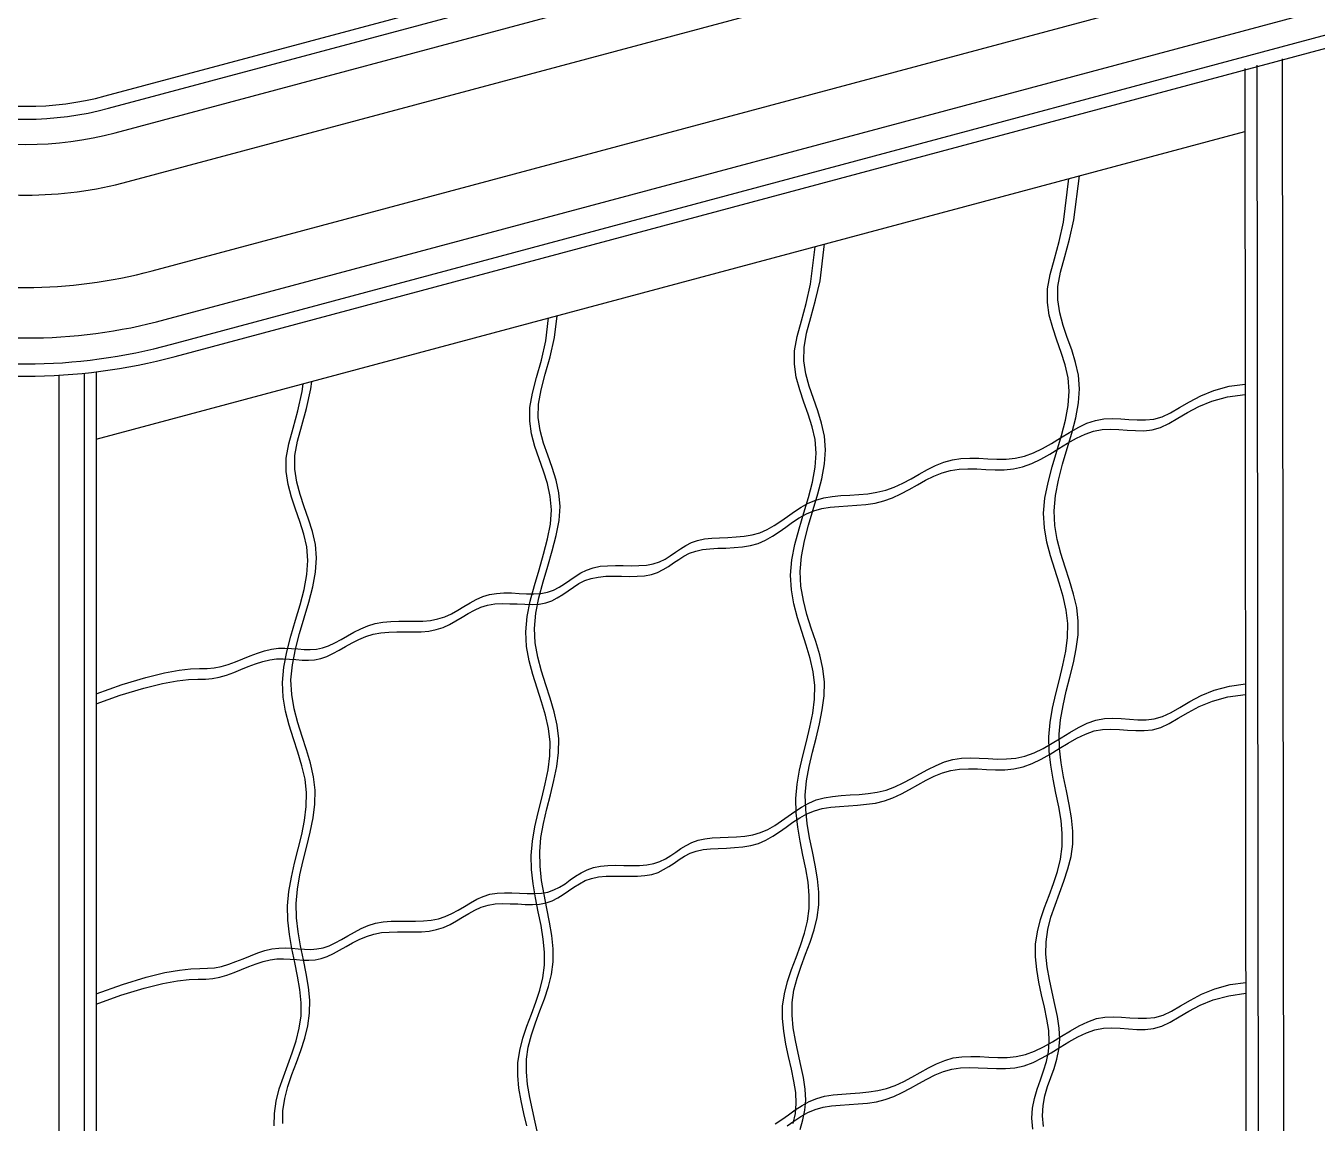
# Model space of a CAD drawing. Header units: millimetres. Extents: x -6218.7 to -6205.6, y -4425 to -4413.8.
# Drawn here: x -6213.357 to -6211.57, y -4417.368 to -4415.849 of the extents above; entities that cross this region are included whole.
import ezdxf

# ---------------------------------------------------------------- set-up
doc = ezdxf.new("R2010")
doc.units = ezdxf.units.MM
doc.header["$LTSCALE"] = 10
doc.layers.add('Termotécnica', color=7, linetype='Continuous')

msp = doc.modelspace()

# ---------------------------------------------------------------- linework, layer by layer
at = {"layer": 'Termotécnica', "color": 3}
for p, q in [((-6213.2471, -4415.9465), (-6208.6868, -4414.7246)), ((-6213.1504, -4416.3071), (-6208.6487, -4415.1007))]:
    msp.add_line(p, q, dxfattribs=at)
at = {"layer": 'Termotécnica', "color": 2}
for p, q in [((-6213.2425, -4415.9636), (-6208.6873, -4414.7431)), ((-6213.2334, -4415.9975), (-6208.6882, -4414.7796)), ((-6213.2153, -4416.0651), (-6208.6854, -4414.8513)), ((-6213.1822, -4416.1885), (-6208.6713, -4414.9798)), ((-6213.1641, -4416.2561), (-6208.6598, -4415.0492)), ((-6213.155, -4416.2899), (-6208.6524, -4415.0834)), ((-6211.6707, -4415.9087), (-6211.6682, -4418.284)), ((-6213.2593, -4416.3283), (-6213.2593, -4418.8293))]:
    msp.add_line(p, q, dxfattribs=at)
at = {"layer": 'Termotécnica', "color": 1}
for p, q in [((-6211.6187, -4415.8953), (-6211.6162, -4418.2839)), ((-6211.6537, -4415.9041), (-6211.6512, -4418.2794)), ((-6213.3113, -4416.333), (-6213.3113, -4418.8539)), ((-6213.2763, -4416.3302), (-6213.2763, -4418.8411))]:
    msp.add_line(p, q, dxfattribs=at)
at = {"layer": 'Termotécnica', "color": 4}
msp.add_line((-6213.2593, -4416.4216), (-6211.6706, -4415.9958), dxfattribs=at)
at = {"layer": 'Termotécnica', "color": 1}
for points in [[(-6211.9637, -4417.3763), (-6211.965, -4417.3614), (-6211.9642, -4417.3473), (-6211.9616, -4417.3339), (-6211.9578, -4417.321), (-6211.9534, -4417.3084), (-6211.949, -4417.2958), (-6211.9451, -4417.2828), (-6211.9422, -4417.2694), (-6211.941, -4417.2552), (-6211.9418, -4417.2401), (-6211.9442, -4417.2241), (-6211.9477, -4417.2075), (-6211.9516, -4417.1904), (-6211.9554, -4417.173), (-6211.9584, -4417.1554), (-6211.9601, -4417.1378), (-6211.96, -4417.1204), (-6211.9575, -4417.1033), (-6211.9531, -4417.0865), (-6211.9476, -4417.0699), (-6211.9414, -4417.0533), (-6211.9352, -4417.0366), (-6211.9297, -4417.0198), (-6211.9254, -4417.0027), (-6211.923, -4416.9853), (-6211.923, -4416.9674), (-6211.9248, -4416.9491), (-6211.928, -4416.9304), (-6211.9318, -4416.9115), (-6211.9357, -4416.8922), (-6211.939, -4416.8727), (-6211.9412, -4416.8531), (-6211.9417, -4416.8334), (-6211.9399, -4416.8136), (-6211.9365, -4416.7937), (-6211.9319, -4416.7739), (-6211.9269, -4416.7542), (-6211.9221, -4416.7345), (-6211.9182, -4416.7151), (-6211.9157, -4416.6958), (-6211.9153, -4416.6767), (-6211.9175, -4416.658), (-6211.9218, -4416.6393), (-6211.9273, -4416.6207), (-6211.9334, -4416.6021), (-6211.9394, -4416.5832), (-6211.9444, -4416.5639), (-6211.9478, -4416.5442), (-6211.9488, -4416.5239), (-6211.947, -4416.503), (-6211.9428, -4416.4815), (-6211.9371, -4416.4598), (-6211.9307, -4416.4381), (-6211.9243, -4416.4165), (-6211.9188, -4416.3953), (-6211.915, -4416.3748), (-6211.9136, -4416.3552), (-6211.9151, -4416.3366), (-6211.9191, -4416.3187), (-6211.9245, -4416.3015), (-6211.9305, -4416.2845), (-6211.9363, -4416.2674), (-6211.941, -4416.2501), (-6211.9437, -4416.2323), (-6211.9434, -4416.2136), (-6211.9399, -4416.1937), (-6211.934, -4416.1721), (-6211.9274, -4416.1481), (-6211.9214, -4416.1213), (-6211.9138, -4416.0608)], [(-6211.9492, -4417.3729), (-6211.9505, -4417.3579), (-6211.9497, -4417.3438), (-6211.9471, -4417.3305), (-6211.9434, -4417.3176), (-6211.939, -4417.3049), (-6211.9345, -4417.2923), (-6211.9306, -4417.2794), (-6211.9278, -4417.266), (-6211.9266, -4417.2518), (-6211.9274, -4417.2366), (-6211.9298, -4417.2207), (-6211.9332, -4417.2041), (-6211.9372, -4417.1869), (-6211.9409, -4417.1695), (-6211.944, -4417.1519), (-6211.9457, -4417.1343), (-6211.9455, -4417.117), (-6211.943, -4417.0999), (-6211.9387, -4417.0831), (-6211.9331, -4417.0664), (-6211.9269, -4417.0498), (-6211.9207, -4417.0332), (-6211.9152, -4417.0163), (-6211.9109, -4416.9993), (-6211.9086, -4416.9818), (-6211.9085, -4416.9639), (-6211.9104, -4416.9456), (-6211.9135, -4416.927), (-6211.9173, -4416.908), (-6211.9212, -4416.8887), (-6211.9246, -4416.8693), (-6211.9268, -4416.8497), (-6211.9272, -4416.8299), (-6211.9255, -4416.8101), (-6211.922, -4416.7903), (-6211.9175, -4416.7705), (-6211.9125, -4416.7507), (-6211.9077, -4416.7311), (-6211.9037, -4416.7116), (-6211.9012, -4416.6923), (-6211.9009, -4416.6733), (-6211.9031, -4416.6545), (-6211.9073, -4416.6359), (-6211.9129, -4416.6173), (-6211.919, -4416.5986), (-6211.9249, -4416.5797), (-6211.93, -4416.5605), (-6211.9333, -4416.5408), (-6211.9344, -4416.5205), (-6211.9325, -4416.4995), (-6211.9283, -4416.4781), (-6211.9226, -4416.4563), (-6211.9162, -4416.4346), (-6211.9099, -4416.413), (-6211.9044, -4416.3919), (-6211.9005, -4416.3714), (-6211.8991, -4416.3517), (-6211.9007, -4416.3331), (-6211.9046, -4416.3153), (-6211.91, -4416.298), (-6211.9161, -4416.281), (-6211.9219, -4416.264), (-6211.9265, -4416.2467), (-6211.9292, -4416.2288), (-6211.929, -4416.2101), (-6211.9254, -4416.1902), (-6211.9196, -4416.1686), (-6211.9129, -4416.1447), (-6211.9069, -4416.1178), (-6211.8993, -4416.0569)], [(-6212.2951, -4417.3685), (-6212.2922, -4417.355), (-6212.291, -4417.3409), (-6212.2918, -4417.3257), (-6212.2942, -4417.3098), (-6212.2977, -4417.2932), (-6212.3016, -4417.276), (-6212.3054, -4417.2586), (-6212.3084, -4417.241), (-6212.3101, -4417.2234), (-6212.3099, -4417.206), (-6212.3075, -4417.189), (-6212.3031, -4417.1722), (-6212.2976, -4417.1555), (-6212.2914, -4417.1389), (-6212.2852, -4417.1223), (-6212.2797, -4417.1054), (-6212.2754, -4417.0884), (-6212.273, -4417.0709), (-6212.273, -4417.053), (-6212.2748, -4417.0347), (-6212.2779, -4417.0161), (-6212.2818, -4416.9971), (-6212.2857, -4416.9778), (-6212.289, -4416.9584), (-6212.2912, -4416.9387), (-6212.2917, -4416.919), (-6212.2899, -4416.8992), (-6212.2865, -4416.8794), (-6212.2819, -4416.8596), (-6212.2769, -4416.8398), (-6212.2721, -4416.8202), (-6212.2681, -4416.8007), (-6212.2657, -4416.7814), (-6212.2653, -4416.7624), (-6212.2675, -4416.7436), (-6212.2718, -4416.725), (-6212.2773, -4416.7064), (-6212.2834, -4416.6877), (-6212.2894, -4416.6688), (-6212.2944, -4416.6496), (-6212.2978, -4416.6299), (-6212.2988, -4416.6096), (-6212.297, -4416.5886), (-6212.2928, -4416.5672), (-6212.2871, -4416.5454), (-6212.2807, -4416.5237), (-6212.2743, -4416.5021), (-6212.2688, -4416.481), (-6212.265, -4416.4605), (-6212.2635, -4416.4408), (-6212.2651, -4416.4222), (-6212.269, -4416.4044), (-6212.2745, -4416.3871), (-6212.2805, -4416.3701), (-6212.2863, -4416.3531), (-6212.291, -4416.3358), (-6212.2936, -4416.3179), (-6212.2934, -4416.2992), (-6212.2899, -4416.2793), (-6212.284, -4416.2577), (-6212.2774, -4416.2338), (-6212.2714, -4416.2069), (-6212.2649, -4416.1552)], [(-6212.2858, -4417.3767), (-6212.2819, -4417.3637), (-6212.279, -4417.3503), (-6212.2778, -4417.3361), (-6212.2786, -4417.321), (-6212.281, -4417.305), (-6212.2845, -4417.2884), (-6212.2884, -4417.2713), (-6212.2922, -4417.2539), (-6212.2952, -4417.2363), (-6212.2969, -4417.2187), (-6212.2968, -4417.2013), (-6212.2943, -4417.1842), (-6212.2899, -4417.1674), (-6212.2844, -4417.1508), (-6212.2782, -4417.1342), (-6212.272, -4417.1175), (-6212.2665, -4417.1007), (-6212.2622, -4417.0836), (-6212.2598, -4417.0662), (-6212.2598, -4417.0483), (-6212.2616, -4417.03), (-6212.2648, -4417.0113), (-6212.2686, -4416.9924), (-6212.2725, -4416.9731), (-6212.2758, -4416.9536), (-6212.278, -4416.934), (-6212.2785, -4416.9143), (-6212.2767, -4416.8945), (-6212.2733, -4416.8746), (-6212.2687, -4416.8548), (-6212.2637, -4416.8351), (-6212.2589, -4416.8155), (-6212.255, -4416.796), (-6212.2525, -4416.7767), (-6212.2521, -4416.7577), (-6212.2543, -4416.7389), (-6212.2586, -4416.7202), (-6212.2641, -4416.7017), (-6212.2702, -4416.683), (-6212.2762, -4416.6641), (-6212.2812, -4416.6448), (-6212.2846, -4416.6251), (-6212.2856, -4416.6048), (-6212.2838, -4416.5839), (-6212.2796, -4416.5624), (-6212.2739, -4416.5407), (-6212.2675, -4416.519), (-6212.2611, -4416.4974), (-6212.2556, -4416.4762), (-6212.2518, -4416.4557), (-6212.2504, -4416.4361), (-6212.2519, -4416.4175), (-6212.2559, -4416.3996), (-6212.2613, -4416.3824), (-6212.2673, -4416.3654), (-6212.2731, -4416.3483), (-6212.2778, -4416.331), (-6212.2805, -4416.3132), (-6212.2802, -4416.2945), (-6212.2767, -4416.2746), (-6212.2708, -4416.253), (-6212.2642, -4416.229), (-6212.2582, -4416.2022), (-6212.2518, -4416.1514)], [(-6212.6639, -4417.3717), (-6212.6678, -4417.3546), (-6212.6715, -4417.3371), (-6212.6746, -4417.3195), (-6212.6763, -4417.302), (-6212.6761, -4417.2846), (-6212.6736, -4417.2675), (-6212.6693, -4417.2507), (-6212.6637, -4417.234), (-6212.6575, -4417.2174), (-6212.6514, -4417.2008), (-6212.6458, -4417.184), (-6212.6416, -4417.1669), (-6212.6392, -4417.1494), (-6212.6391, -4417.1316), (-6212.641, -4417.1133), (-6212.6441, -4417.0946), (-6212.6479, -4417.0756), (-6212.6518, -4417.0564), (-6212.6552, -4417.0369), (-6212.6574, -4417.0173), (-6212.6578, -4416.9975), (-6212.6561, -4416.9777), (-6212.6526, -4416.9579), (-6212.6481, -4416.9381), (-6212.6431, -4416.9183), (-6212.6383, -4416.8987), (-6212.6343, -4416.8792), (-6212.6318, -4416.8599), (-6212.6315, -4416.8409), (-6212.6337, -4416.8221), (-6212.6379, -4416.8035), (-6212.6435, -4416.7849), (-6212.6496, -4416.7662), (-6212.6555, -4416.7473), (-6212.6606, -4416.7281), (-6212.664, -4416.7084), (-6212.665, -4416.6881), (-6212.6631, -4416.6671), (-6212.659, -4416.6457), (-6212.6533, -4416.624), (-6212.6468, -4416.6022), (-6212.6405, -4416.5806), (-6212.635, -4416.5595), (-6212.6311, -4416.539), (-6212.6297, -4416.5193), (-6212.6313, -4416.5007), (-6212.6352, -4416.4829), (-6212.6406, -4416.4656), (-6212.6467, -4416.4486), (-6212.6525, -4416.4316), (-6212.6571, -4416.4143), (-6212.6598, -4416.3964), (-6212.6596, -4416.3777), (-6212.656, -4416.3578), (-6212.6502, -4416.3362), (-6212.6435, -4416.3123), (-6212.6376, -4416.2854), (-6212.6336, -4416.2538)], [(-6212.6485, -4417.3836), (-6212.652, -4417.3669), (-6212.6559, -4417.3498), (-6212.6596, -4417.3324), (-6212.6627, -4417.3148), (-6212.6644, -4417.2972), (-6212.6642, -4417.2798), (-6212.6617, -4417.2628), (-6212.6574, -4417.246), (-6212.6518, -4417.2293), (-6212.6456, -4417.2127), (-6212.6394, -4417.196), (-6212.6339, -4417.1792), (-6212.6296, -4417.1622), (-6212.6273, -4417.1447), (-6212.6272, -4417.1268), (-6212.6291, -4417.1085), (-6212.6322, -4417.0899), (-6212.636, -4417.0709), (-6212.6399, -4417.0516), (-6212.6433, -4417.0322), (-6212.6455, -4417.0125), (-6212.6459, -4416.9928), (-6212.6442, -4416.973), (-6212.6407, -4416.9532), (-6212.6362, -4416.9333), (-6212.6312, -4416.9136), (-6212.6264, -4416.894), (-6212.6224, -4416.8745), (-6212.6199, -4416.8552), (-6212.6196, -4416.8362), (-6212.6218, -4416.8174), (-6212.626, -4416.7988), (-6212.6316, -4416.7802), (-6212.6377, -4416.7615), (-6212.6436, -4416.7426), (-6212.6487, -4416.7234), (-6212.652, -4416.7036), (-6212.6531, -4416.6834), (-6212.6512, -4416.6624), (-6212.647, -4416.6409), (-6212.6413, -4416.6192), (-6212.6349, -4416.5975), (-6212.6286, -4416.5759), (-6212.6231, -4416.5548), (-6212.6192, -4416.5343), (-6212.6178, -4416.5146), (-6212.6194, -4416.496), (-6212.6233, -4416.4782), (-6212.6287, -4416.4609), (-6212.6348, -4416.4439), (-6212.6406, -4416.4269), (-6212.6452, -4416.4096), (-6212.6479, -4416.3917), (-6212.6477, -4416.373), (-6212.6441, -4416.3531), (-6212.6383, -4416.3315), (-6212.6316, -4416.3076), (-6212.6256, -4416.2807), (-6212.6219, -4416.2507)], [(-6213.2593, -4416.774), (-6213.2237, -4416.7612), (-6213.191, -4416.7512), (-6213.1652, -4416.7448), (-6213.1449, -4416.7412), (-6213.1291, -4416.7396), (-6213.1165, -4416.7391), (-6213.106, -4416.7389), (-6213.0964, -4416.7381), (-6213.0867, -4416.7362), (-6213.0768, -4416.7333), (-6213.0668, -4416.7296), (-6213.0566, -4416.7255), (-6213.0465, -4416.7214), (-6213.0365, -4416.7176), (-6213.0266, -4416.7144), (-6213.0169, -4416.7121), (-6213.0075, -4416.711), (-6212.9983, -4416.7108), (-6212.9893, -4416.7112), (-6212.9805, -4416.7118), (-6212.9719, -4416.7124), (-6212.9633, -4416.7126), (-6212.9548, -4416.7121), (-6212.9464, -4416.7105), (-6212.9379, -4416.7075), (-6212.9294, -4416.7036), (-6212.9208, -4416.6989), (-6212.912, -4416.6938), (-6212.903, -4416.6887), (-6212.8936, -4416.6839), (-6212.8839, -4416.6797), (-6212.8737, -4416.6765), (-6212.8631, -4416.6746), (-6212.8521, -4416.6737), (-6212.8409, -4416.6734), (-6212.8296, -4416.6735), (-6212.8184, -4416.6735), (-6212.8074, -4416.6733), (-6212.7968, -4416.6723), (-6212.7867, -4416.6704), (-6212.7771, -4416.6672), (-6212.7681, -4416.6631), (-6212.7593, -4416.6583), (-6212.7508, -4416.6531), (-6212.7423, -4416.6481), (-6212.7337, -4416.6434), (-6212.7248, -4416.6394), (-6212.7155, -4416.6365), (-6212.7056, -4416.6349), (-6212.6954, -4416.6343), (-6212.685, -4416.6344), (-6212.6745, -4416.6349), (-6212.6641, -4416.6354), (-6212.654, -4416.6355), (-6212.6443, -4416.6349), (-6212.6352, -4416.6333), (-6212.6268, -4416.6304), (-6212.619, -4416.6264), (-6212.6116, -4416.6217), (-6212.6043, -4416.6167), (-6212.5969, -4416.6115), (-6212.5892, -4416.6067), (-6212.5811, -4416.6026), (-6212.5722, -4416.5994), (-6212.5625, -4416.5975), (-6212.5522, -4416.5966), (-6212.5413, -4416.5963), (-6212.5303, -4416.5964), (-6212.5193, -4416.5966), (-6212.5086, -4416.5965), (-6212.4984, -4416.5957), (-6212.489, -4416.594), (-6212.4804, -4416.5912), (-6212.4726, -4416.5874), (-6212.4653, -4416.5829), (-6212.4582, -4416.5781), (-6212.4512, -4416.5733), (-6212.4439, -4416.5687), (-6212.4361, -4416.5647), (-6212.4275, -4416.5616), (-6212.4181, -4416.5596), (-6212.4078, -4416.5585), (-6212.397, -4416.5579), (-6212.3858, -4416.5574), (-6212.3744, -4416.5569), (-6212.3631, -4416.5558), (-6212.352, -4416.554), (-6212.3413, -4416.551), (-6212.3312, -4416.5466), (-6212.3215, -4416.5412), (-6212.3122, -4416.535), (-6212.303, -4416.5284), (-6212.2937, -4416.5218), (-6212.2843, -4416.5156), (-6212.2744, -4416.5102), (-6212.2641, -4416.5058), (-6212.2531, -4416.5028), (-6212.2415, -4416.5009), (-6212.2294, -4416.4997), (-6212.2171, -4416.499), (-6212.2046, -4416.4982), (-6212.192, -4416.497), (-6212.1796, -4416.4951), (-6212.1673, -4416.4921), (-6212.1554, -4416.4878), (-6212.1437, -4416.4823), (-6212.1323, -4416.4762), (-6212.1209, -4416.4699), (-6212.1096, -4416.4637), (-6212.0983, -4416.458), (-6212.0868, -4416.4533), (-6212.0751, -4416.4499), (-6212.0632, -4416.4482), (-6212.051, -4416.4477), (-6212.0386, -4416.448), (-6212.0261, -4416.4487), (-6212.0134, -4416.4492), (-6212.0008, -4416.4491), (-6211.988, -4416.448), (-6211.9754, -4416.4452), (-6211.9627, -4416.4406), (-6211.9502, -4416.4345), (-6211.9378, -4416.4274), (-6211.9254, -4416.4198), (-6211.9132, -4416.4123), (-6211.9011, -4416.4054), (-6211.8891, -4416.3996), (-6211.8772, -4416.3955), (-6211.8654, -4416.3934), (-6211.8538, -4416.3929), (-6211.8422, -4416.3933), (-6211.8308, -4416.3942), (-6211.8193, -4416.395), (-6211.8079, -4416.395), (-6211.7964, -4416.3937), (-6211.7849, -4416.3904), (-6211.7732, -4416.385), (-6211.7609, -4416.3778), (-6211.7472, -4416.3697), (-6211.7316, -4416.3616), (-6211.7135, -4416.3542), (-6211.6922, -4416.3483), (-6211.6702, -4416.3452)], [(-6213.0132, -4417.372), (-6213.013, -4417.3546), (-6213.0105, -4417.3375), (-6213.0062, -4417.3207), (-6213.0006, -4417.3041), (-6212.9944, -4417.2875), (-6212.9883, -4417.2708), (-6212.9827, -4417.254), (-6212.9785, -4417.2369), (-6212.9761, -4417.2195), (-6212.976, -4417.2016), (-6212.9779, -4417.1833), (-6212.981, -4417.1646), (-6212.9848, -4417.1456), (-6212.9887, -4417.1264), (-6212.9921, -4417.1069), (-6212.9943, -4417.0873), (-6212.9947, -4417.0676), (-6212.993, -4417.0477), (-6212.9895, -4417.0279), (-6212.985, -4417.0081), (-6212.98, -4416.9884), (-6212.9752, -4416.9687), (-6212.9712, -4416.9493), (-6212.9688, -4416.93), (-6212.9684, -4416.9109), (-6212.9706, -4416.8922), (-6212.9749, -4416.8735), (-6212.9804, -4416.8549), (-6212.9865, -4416.8363), (-6212.9925, -4416.8174), (-6212.9975, -4416.7981), (-6213.0009, -4416.7784), (-6213.0019, -4416.7581), (-6213, -4416.7372), (-6212.9959, -4416.7157), (-6212.9902, -4416.694), (-6212.9837, -4416.6722), (-6212.9774, -4416.6507), (-6212.9719, -4416.6295), (-6212.968, -4416.609), (-6212.9666, -4416.5894), (-6212.9682, -4416.5707), (-6212.9721, -4416.5529), (-6212.9776, -4416.5357), (-6212.9836, -4416.5186), (-6212.9894, -4416.5016), (-6212.9941, -4416.4843), (-6212.9967, -4416.4665), (-6212.9965, -4416.4478), (-6212.9929, -4416.4279), (-6212.9871, -4416.4063), (-6212.9804, -4416.3823), (-6212.9745, -4416.3554), (-6212.9731, -4416.3448)], [(-6213.0013, -4417.3685), (-6213.0011, -4417.3511), (-6212.9986, -4417.3341), (-6212.9943, -4417.3173), (-6212.9887, -4417.3006), (-6212.9825, -4417.284), (-6212.9764, -4417.2674), (-6212.9708, -4417.2505), (-6212.9666, -4417.2335), (-6212.9642, -4417.216), (-6212.9641, -4417.1981), (-6212.966, -4417.1798), (-6212.9691, -4417.1612), (-6212.9729, -4417.1422), (-6212.9768, -4417.1229), (-6212.9802, -4417.1035), (-6212.9824, -4417.0838), (-6212.9828, -4417.0641), (-6212.9811, -4417.0443), (-6212.9776, -4417.0245), (-6212.9731, -4417.0047), (-6212.9681, -4416.9849), (-6212.9633, -4416.9653), (-6212.9593, -4416.9458), (-6212.9568, -4416.9265), (-6212.9565, -4416.9075), (-6212.9587, -4416.8887), (-6212.9629, -4416.8701), (-6212.9685, -4416.8515), (-6212.9746, -4416.8328), (-6212.9805, -4416.8139), (-6212.9856, -4416.7947), (-6212.989, -4416.775), (-6212.99, -4416.7547), (-6212.9881, -4416.7337), (-6212.984, -4416.7122), (-6212.9783, -4416.6905), (-6212.9718, -4416.6688), (-6212.9655, -4416.6472), (-6212.96, -4416.6261), (-6212.9561, -4416.6056), (-6212.9547, -4416.5859), (-6212.9563, -4416.5673), (-6212.9602, -4416.5495), (-6212.9656, -4416.5322), (-6212.9717, -4416.5152), (-6212.9775, -4416.4982), (-6212.9821, -4416.4809), (-6212.9848, -4416.463), (-6212.9846, -4416.4443), (-6212.981, -4416.4244), (-6212.9752, -4416.4028), (-6212.9685, -4416.3789), (-6212.9626, -4416.352), (-6212.9613, -4416.3416)], [(-6213.2593, -4416.7879), (-6213.2262, -4416.776), (-6213.1936, -4416.766), (-6213.1677, -4416.7596), (-6213.1475, -4416.756), (-6213.1316, -4416.7543), (-6213.1191, -4416.7538), (-6213.1085, -4416.7536), (-6213.0989, -4416.7529), (-6213.0892, -4416.751), (-6213.0793, -4416.748), (-6213.0693, -4416.7443), (-6213.0592, -4416.7403), (-6213.0491, -4416.7362), (-6213.039, -4416.7324), (-6213.0291, -4416.7291), (-6213.0194, -4416.7268), (-6213.01, -4416.7257), (-6213.0008, -4416.7255), (-6212.9919, -4416.7259), (-6212.9831, -4416.7266), (-6212.9744, -4416.7272), (-6212.9658, -4416.7274), (-6212.9574, -4416.7268), (-6212.9489, -4416.7252), (-6212.9405, -4416.7223), (-6212.932, -4416.7183), (-6212.9234, -4416.7136), (-6212.9145, -4416.7085), (-6212.9055, -4416.7034), (-6212.8961, -4416.6986), (-6212.8864, -4416.6945), (-6212.8762, -4416.6913), (-6212.8656, -4416.6894), (-6212.8546, -4416.6884), (-6212.8434, -4416.6882), (-6212.8322, -4416.6882), (-6212.821, -4416.6883), (-6212.81, -4416.688), (-6212.7993, -4416.6871), (-6212.7892, -4416.6851), (-6212.7797, -4416.682), (-6212.7706, -4416.6778), (-6212.7619, -4416.673), (-6212.7533, -4416.6679), (-6212.7448, -4416.6628), (-6212.7362, -4416.6581), (-6212.7273, -4416.6541), (-6212.718, -4416.6512), (-6212.7082, -4416.6496), (-6212.698, -4416.649), (-6212.6875, -4416.6492), (-6212.677, -4416.6496), (-6212.6666, -4416.6501), (-6212.6565, -4416.6503), (-6212.6468, -4416.6497), (-6212.6377, -4416.6481), (-6212.6294, -4416.6452), (-6212.6216, -4416.6412), (-6212.6141, -4416.6365), (-6212.6068, -4416.6314), (-6212.5994, -4416.6263), (-6212.5918, -4416.6215), (-6212.5836, -4416.6173), (-6212.5748, -4416.6142), (-6212.5651, -4416.6123), (-6212.5547, -4416.6113), (-6212.5439, -4416.6111), (-6212.5329, -4416.6112), (-6212.5219, -4416.6114), (-6212.5112, -4416.6112), (-6212.501, -4416.6105), (-6212.4915, -4416.6088), (-6212.483, -4416.6059), (-6212.4752, -4416.6021), (-6212.4678, -4416.5977), (-6212.4608, -4416.5929), (-6212.4537, -4416.588), (-6212.4464, -4416.5835), (-6212.4386, -4416.5795), (-6212.4301, -4416.5764), (-6212.4206, -4416.5744), (-6212.4104, -4416.5732), (-6212.3995, -4416.5726), (-6212.3883, -4416.5722), (-6212.377, -4416.5716), (-6212.3656, -4416.5706), (-6212.3545, -4416.5687), (-6212.3438, -4416.5657), (-6212.3337, -4416.5614), (-6212.324, -4416.5559), (-6212.3147, -4416.5497), (-6212.3055, -4416.5431), (-6212.2962, -4416.5366), (-6212.2868, -4416.5304), (-6212.277, -4416.5249), (-6212.2666, -4416.5206), (-6212.2556, -4416.5176), (-6212.244, -4416.5157), (-6212.232, -4416.5145), (-6212.2196, -4416.5137), (-6212.2071, -4416.5129), (-6212.1946, -4416.5118), (-6212.1821, -4416.5099), (-6212.1699, -4416.5069), (-6212.1579, -4416.5025), (-6212.1463, -4416.4971), (-6212.1348, -4416.491), (-6212.1235, -4416.4846), (-6212.1122, -4416.4784), (-6212.1008, -4416.4728), (-6212.0893, -4416.468), (-6212.0777, -4416.4647), (-6212.0657, -4416.4629), (-6212.0535, -4416.4624), (-6212.0412, -4416.4628), (-6212.0286, -4416.4634), (-6212.016, -4416.464), (-6212.0033, -4416.4639), (-6211.9906, -4416.4627), (-6211.9779, -4416.46), (-6211.9653, -4416.4554), (-6211.9527, -4416.4492), (-6211.9403, -4416.4421), (-6211.928, -4416.4346), (-6211.9157, -4416.4271), (-6211.9036, -4416.4202), (-6211.8916, -4416.4144), (-6211.8797, -4416.4103), (-6211.868, -4416.4081), (-6211.8563, -4416.4076), (-6211.8448, -4416.4081), (-6211.8333, -4416.409), (-6211.8218, -4416.4097), (-6211.8104, -4416.4098), (-6211.7989, -4416.4084), (-6211.7874, -4416.4052), (-6211.7758, -4416.3997), (-6211.7634, -4416.3925), (-6211.7498, -4416.3845), (-6211.7342, -4416.3763), (-6211.716, -4416.3689), (-6211.6947, -4416.363), (-6211.6702, -4416.3596)], [(-6213.2593, -4417.1892), (-6213.223, -4417.1762), (-6213.1904, -4417.1662), (-6213.1645, -4417.1598), (-6213.1443, -4417.1562), (-6213.1285, -4417.1545), (-6213.1159, -4417.154), (-6213.1054, -4417.1538), (-6213.0957, -4417.1531), (-6213.086, -4417.1512), (-6213.0761, -4417.1482), (-6213.0661, -4417.1445), (-6213.056, -4417.1405), (-6213.0459, -4417.1364), (-6213.0359, -4417.1326), (-6213.026, -4417.1293), (-6213.0163, -4417.1271), (-6213.0068, -4417.1259), (-6212.9977, -4417.1257), (-6212.9887, -4417.1261), (-6212.9799, -4417.1268), (-6212.9712, -4417.1274), (-6212.9627, -4417.1276), (-6212.9542, -4417.127), (-6212.9457, -4417.1254), (-6212.9373, -4417.1225), (-6212.9288, -4417.1185), (-6212.9202, -4417.1138), (-6212.9114, -4417.1087), (-6212.9023, -4417.1036), (-6212.8929, -4417.0988), (-6212.8832, -4417.0947), (-6212.873, -4417.0915), (-6212.8624, -4417.0896), (-6212.8514, -4417.0886), (-6212.8402, -4417.0884), (-6212.829, -4417.0884), (-6212.8178, -4417.0885), (-6212.8068, -4417.0882), (-6212.7962, -4417.0873), (-6212.786, -4417.0853), (-6212.7765, -4417.0822), (-6212.7674, -4417.078), (-6212.7587, -4417.0732), (-6212.7501, -4417.0681), (-6212.7416, -4417.063), (-6212.733, -4417.0583), (-6212.7241, -4417.0544), (-6212.7148, -4417.0514), (-6212.705, -4417.0498), (-6212.6948, -4417.0492), (-6212.6843, -4417.0494), (-6212.6738, -4417.0499), (-6212.6634, -4417.0503), (-6212.6533, -4417.0505), (-6212.6436, -4417.0499), (-6212.6345, -4417.0483), (-6212.6262, -4417.0454), (-6212.6184, -4417.0414), (-6212.6109, -4417.0367), (-6212.6036, -4417.0316), (-6212.5963, -4417.0265), (-6212.5886, -4417.0217), (-6212.5805, -4417.0176), (-6212.5716, -4417.0144), (-6212.5619, -4417.0125), (-6212.5515, -4417.0115), (-6212.5407, -4417.0113), (-6212.5297, -4417.0114), (-6212.5187, -4417.0116), (-6212.508, -4417.0114), (-6212.4978, -4417.0107), (-6212.4883, -4417.009), (-6212.4798, -4417.0061), (-6212.472, -4417.0023), (-6212.4647, -4416.9979), (-6212.4576, -4416.9931), (-6212.4505, -4416.9882), (-6212.4432, -4416.9837), (-6212.4354, -4416.9797), (-6212.4269, -4416.9766), (-6212.4174, -4416.9746), (-6212.4072, -4416.9734), (-6212.3964, -4416.9728), (-6212.3851, -4416.9724), (-6212.3738, -4416.9718), (-6212.3624, -4416.9708), (-6212.3513, -4416.9689), (-6212.3406, -4416.9659), (-6212.3305, -4416.9616), (-6212.3209, -4416.9561), (-6212.3115, -4416.9499), (-6212.3023, -4416.9433), (-6212.2931, -4416.9368), (-6212.2836, -4416.9306), (-6212.2738, -4416.9251), (-6212.2634, -4416.9208), (-6212.2524, -4416.9178), (-6212.2408, -4416.9159), (-6212.2288, -4416.9147), (-6212.2165, -4416.9139), (-6212.2039, -4416.9131), (-6212.1914, -4416.912), (-6212.1789, -4416.9101), (-6212.1667, -4416.9071), (-6212.1548, -4416.9027), (-6212.1431, -4416.8973), (-6212.1316, -4416.8912), (-6212.1203, -4416.8848), (-6212.109, -4416.8786), (-6212.0976, -4416.873), (-6212.0862, -4416.8682), (-6212.0745, -4416.8649), (-6212.0625, -4416.8631), (-6212.0503, -4416.8626), (-6212.038, -4416.863), (-6212.0254, -4416.8637), (-6212.0128, -4416.8642), (-6212.0001, -4416.8641), (-6211.9874, -4416.8629), (-6211.9747, -4416.8602), (-6211.9621, -4416.8556), (-6211.9496, -4416.8494), (-6211.9371, -4416.8423), (-6211.9248, -4416.8348), (-6211.9125, -4416.8273), (-6211.9004, -4416.8204), (-6211.8884, -4416.8146), (-6211.8765, -4416.8105), (-6211.8648, -4416.8083), (-6211.8531, -4416.8078), (-6211.8416, -4416.8083), (-6211.8301, -4416.8092), (-6211.8187, -4416.81), (-6211.8072, -4416.81), (-6211.7958, -4416.8086), (-6211.7843, -4416.8054), (-6211.7726, -4416.7999), (-6211.7602, -4416.7927), (-6211.7466, -4416.7847), (-6211.731, -4416.7765), (-6211.7129, -4416.7691), (-6211.6916, -4416.7633), (-6211.6698, -4416.7602)], [(-6213.2593, -4417.2033), (-6213.2256, -4417.1912), (-6213.1929, -4417.1811), (-6213.1671, -4417.1747), (-6213.1468, -4417.1711), (-6213.131, -4417.1695), (-6213.1184, -4417.169), (-6213.1079, -4417.1688), (-6213.0983, -4417.1681), (-6213.0886, -4417.1662), (-6213.0787, -4417.1632), (-6213.0686, -4417.1595), (-6213.0585, -4417.1555), (-6213.0484, -4417.1514), (-6213.0384, -4417.1475), (-6213.0285, -4417.1443), (-6213.0188, -4417.142), (-6213.0094, -4417.1409), (-6213.0002, -4417.1407), (-6212.9912, -4417.1411), (-6212.9824, -4417.1418), (-6212.9738, -4417.1424), (-6212.9652, -4417.1426), (-6212.9567, -4417.142), (-6212.9483, -4417.1404), (-6212.9398, -4417.1375), (-6212.9313, -4417.1335), (-6212.9227, -4417.1288), (-6212.9139, -4417.1237), (-6212.9048, -4417.1186), (-6212.8955, -4417.1138), (-6212.8857, -4417.1097), (-6212.8756, -4417.1065), (-6212.8649, -4417.1045), (-6212.854, -4417.1036), (-6212.8428, -4417.1033), (-6212.8315, -4417.1034), (-6212.8203, -4417.1035), (-6212.8093, -4417.1032), (-6212.7987, -4417.1023), (-6212.7886, -4417.1003), (-6212.779, -4417.0972), (-6212.7699, -4417.093), (-6212.7612, -4417.0882), (-6212.7527, -4417.0831), (-6212.7442, -4417.078), (-6212.7355, -4417.0733), (-6212.7267, -4417.0693), (-6212.7174, -4417.0664), (-6212.7075, -4417.0648), (-6212.6973, -4417.0642), (-6212.6869, -4417.0644), (-6212.6764, -4417.0648), (-6212.666, -4417.0653), (-6212.6558, -4417.0655), (-6212.6462, -4417.0649), (-6212.6371, -4417.0633), (-6212.6287, -4417.0603), (-6212.6209, -4417.0564), (-6212.6135, -4417.0517), (-6212.6062, -4417.0466), (-6212.5988, -4417.0415), (-6212.5911, -4417.0367), (-6212.583, -4417.0325), (-6212.5741, -4417.0294), (-6212.5644, -4417.0274), (-6212.5541, -4417.0265), (-6212.5432, -4417.0263), (-6212.5322, -4417.0264), (-6212.5212, -4417.0265), (-6212.5105, -4417.0264), (-6212.5003, -4417.0256), (-6212.4909, -4417.024), (-6212.4823, -4417.0211), (-6212.4745, -4417.0173), (-6212.4672, -4417.0128), (-6212.4601, -4417.0081), (-6212.4531, -4417.0032), (-6212.4458, -4416.9987), (-6212.438, -4416.9947), (-6212.4294, -4416.9916), (-6212.42, -4416.9896), (-6212.4097, -4416.9884), (-6212.3989, -4416.9878), (-6212.3877, -4416.9874), (-6212.3763, -4416.9868), (-6212.365, -4416.9858), (-6212.3538, -4416.9839), (-6212.3432, -4416.9809), (-6212.333, -4416.9766), (-6212.3234, -4416.9711), (-6212.3141, -4416.9649), (-6212.3048, -4416.9583), (-6212.2956, -4416.9518), (-6212.2861, -4416.9456), (-6212.2763, -4416.9401), (-6212.266, -4416.9357), (-6212.255, -4416.9327), (-6212.2434, -4416.9308), (-6212.2313, -4416.9297), (-6212.219, -4416.9289), (-6212.2065, -4416.9281), (-6212.1939, -4416.9269), (-6212.1815, -4416.9251), (-6212.1692, -4416.922), (-6212.1573, -4416.9177), (-6212.1456, -4416.9123), (-6212.1342, -4416.9062), (-6212.1228, -4416.8998), (-6212.1115, -4416.8936), (-6212.1002, -4416.8879), (-6212.0887, -4416.8832), (-6212.077, -4416.8799), (-6212.0651, -4416.8781), (-6212.0529, -4416.8776), (-6212.0405, -4416.878), (-6212.028, -4416.8786), (-6212.0153, -4416.8792), (-6212.0026, -4416.8791), (-6211.9899, -4416.8779), (-6211.9772, -4416.8752), (-6211.9646, -4416.8705), (-6211.9521, -4416.8644), (-6211.9397, -4416.8573), (-6211.9273, -4416.8497), (-6211.9151, -4416.8422), (-6211.9029, -4416.8353), (-6211.8909, -4416.8296), (-6211.8791, -4416.8254), (-6211.8673, -4416.8233), (-6211.8557, -4416.8228), (-6211.8441, -4416.8233), (-6211.8326, -4416.8242), (-6211.8212, -4416.8249), (-6211.8097, -4416.8249), (-6211.7983, -4416.8236), (-6211.7868, -4416.8204), (-6211.7751, -4416.8149), (-6211.7628, -4416.8077), (-6211.7491, -4416.7996), (-6211.7335, -4416.7915), (-6211.7154, -4416.7841), (-6211.6941, -4416.7782), (-6211.6698, -4416.7748)], [(-6212.3202, -4417.3692), (-6212.3109, -4417.363), (-6212.3017, -4417.3564), (-6212.2924, -4417.3498), (-6212.283, -4417.3436), (-6212.2731, -4417.3382), (-6212.2628, -4417.3338), (-6212.2518, -4417.3308), (-6212.2402, -4417.3289), (-6212.2281, -4417.3278), (-6212.2158, -4417.327), (-6212.2033, -4417.3262), (-6212.1907, -4417.325), (-6212.1783, -4417.3231), (-6212.166, -4417.3201), (-6212.1541, -4417.3158), (-6212.1424, -4417.3104), (-6212.131, -4417.3043), (-6212.1196, -4417.2979), (-6212.1083, -4417.2917), (-6212.097, -4417.286), (-6212.0855, -4417.2813), (-6212.0738, -4417.2779), (-6212.0619, -4417.2762), (-6212.0497, -4417.2757), (-6212.0373, -4417.2761), (-6212.0248, -4417.2767), (-6212.0121, -4417.2773), (-6211.9995, -4417.2772), (-6211.9867, -4417.276), (-6211.9741, -4417.2732), (-6211.9614, -4417.2686), (-6211.9489, -4417.2625), (-6211.9365, -4417.2554), (-6211.9241, -4417.2478), (-6211.9119, -4417.2403), (-6211.8998, -4417.2334), (-6211.8878, -4417.2277), (-6211.8759, -4417.2235), (-6211.8641, -4417.2214), (-6211.8525, -4417.2209), (-6211.8409, -4417.2214), (-6211.8295, -4417.2223), (-6211.818, -4417.223), (-6211.8066, -4417.223), (-6211.7951, -4417.2217), (-6211.7836, -4417.2185), (-6211.7719, -4417.213), (-6211.7596, -4417.2058), (-6211.7459, -4417.1977), (-6211.7303, -4417.1896), (-6211.7122, -4417.1822), (-6211.6909, -4417.1763), (-6211.6693, -4417.1733)], [(-6212.3036, -4417.3718), (-6212.2943, -4417.3652), (-6212.2849, -4417.359), (-6212.2751, -4417.3536), (-6212.2647, -4417.3492), (-6212.2537, -4417.3462), (-6212.2421, -4417.3443), (-6212.2301, -4417.3432), (-6212.2177, -4417.3424), (-6212.2052, -4417.3416), (-6212.1927, -4417.3404), (-6212.1802, -4417.3385), (-6212.1679, -4417.3355), (-6212.156, -4417.3312), (-6212.1444, -4417.3258), (-6212.1329, -4417.3197), (-6212.1216, -4417.3133), (-6212.1103, -4417.3071), (-6212.0989, -4417.3014), (-6212.0874, -4417.2967), (-6212.0758, -4417.2933), (-6212.0638, -4417.2916), (-6212.0516, -4417.2911), (-6212.0392, -4417.2914), (-6212.0267, -4417.2921), (-6212.0141, -4417.2926), (-6212.0014, -4417.2926), (-6211.9887, -4417.2914), (-6211.976, -4417.2886), (-6211.9634, -4417.284), (-6211.9508, -4417.2779), (-6211.9384, -4417.2708), (-6211.926, -4417.2632), (-6211.9138, -4417.2557), (-6211.9017, -4417.2488), (-6211.8897, -4417.243), (-6211.8778, -4417.2389), (-6211.866, -4417.2368), (-6211.8544, -4417.2363), (-6211.8429, -4417.2368), (-6211.8314, -4417.2377), (-6211.8199, -4417.2384), (-6211.8085, -4417.2384), (-6211.797, -4417.2371), (-6211.7855, -4417.2339), (-6211.7739, -4417.2284), (-6211.7615, -4417.2212), (-6211.7479, -4417.2131), (-6211.7323, -4417.205), (-6211.7141, -4417.1976), (-6211.6928, -4417.1917), (-6211.6693, -4417.1884)]]:
    msp.add_lwpolyline(points, dxfattribs=at)
at = {"layer": 'Termotécnica', "color": 3}
for radius, start, end in [(0.424, 255, 285), (0.7974, 255.0004, 284.9999)]:
    msp.add_arc((-6213.3568, -4415.5369), radius, start, end, dxfattribs=at)
at = {"layer": 'Termotécnica', "color": 2}
for centre, radius, start, end in [((-6213.3568, -4415.5373), 0.4414, 254.9844, 285.0156), ((-6213.3568, -4415.5373), 0.4764, 254.9855, 285.0145), ((-6213.3568, -4415.5373), 0.5464, 254.9873, 285.0127), ((-6213.3568, -4415.5369), 0.6746, 255.0002, 284.9998), ((-6213.3568, -4415.5369), 0.7446, 255.0001, 284.9999), ((-6213.3568, -4415.5632), 0.7542, 254.4816, 285.5184)]:
    msp.add_arc(centre, radius, start, end, dxfattribs=at)

doc.saveas('drawing.dxf')
